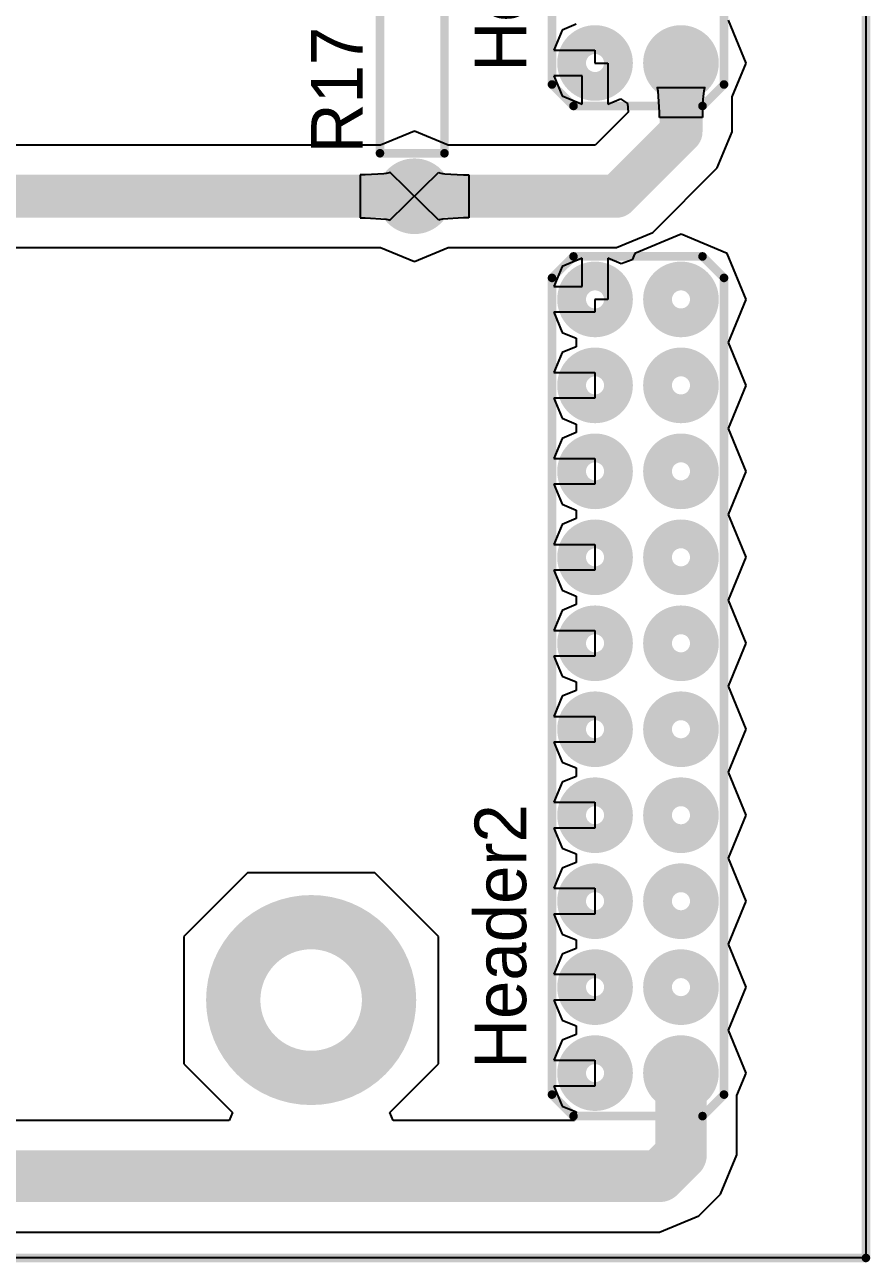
# Model space of a CAD drawing. Header units: millimetres. Extents: x 0.99 to 6.92, y 0.99 to 4.95.
# Drawn here: x 5.932 to 6.915, y 0.995 to 2.434 of the extents above; entities that cross this region are included whole.
import ezdxf

# ---------------------------------------------------------------- set-up
doc = ezdxf.new("R2010")
doc.units = ezdxf.units.MM
doc.header["$MEASUREMENT"] = 0
for name, color, linetype in [('BottomLayer', 5, 'Continuous'), ('BottomSolder', 6, 'Continuous'), ('Mechanical1', 6, 'Continuous'), ('MultiLayer', 9, 'Continuous'), ('TopLayer', 1, 'Continuous'), ('TopOverlay', 2, 'Continuous'), ('TopSolder', 216, 'Continuous')]:
    doc.layers.add(name, color=color, linetype=linetype)

msp = doc.modelspace()

# ---------------------------------------------------------------- linework, layer by layer
at = {"layer": 'BottomLayer'}
for p, q in [((6.91, 4.945), (6.91, 1)), ((6.573, 2.435), (6.5567, 2.4283)), ((6.7708, 2.39), (6.7501, 2.44)), ((6.5567, 2.4283), (6.5471, 2.405)), ((6.5471, 2.405), (6.595, 2.405)), ((6.595, 2.405), (6.595, 2.39)), ((6.595, 2.39), (6.61, 2.39)), ((6.61, 2.39), (6.61, 2.3421)), ((6.7545, 2.3508), (6.7708, 2.39)), ((6.58, 2.375), (6.5471, 2.375)), ((6.5471, 2.375), (6.5567, 2.3517)), ((6.58, 2.3421), (6.58, 2.375)), ((6.6676, 2.3606), (6.667, 2.3614)), ((6.667, 2.3614), (6.723, 2.3614)), ((6.723, 2.3614), (6.7224, 2.3606)), ((6.5567, 2.3517), (6.58, 2.3421)), ((6.61, 2.3421), (6.6246, 2.3482)), ((6.6246, 2.3482), (6.6329, 2.3429)), ((6.6681, 2.3591), (6.6676, 2.3606)), ((6.6685, 2.3571), (6.6681, 2.3591)), ((6.67, 2.3328), (6.6685, 2.3571)), ((6.7205, 2.3475), (6.72, 2.3328)), ((6.7211, 2.3545), (6.7205, 2.3475)), ((6.7215, 2.3571), (6.7211, 2.3545)), ((6.7219, 2.3591), (6.7215, 2.3571)), ((6.7224, 2.3606), (6.7219, 2.3591)), ((6.7545, 2.31), (6.7545, 2.3508)), ((6.6336, 2.3328), (6.5953, 2.2945)), ((6.6329, 2.3429), (6.6336, 2.3328)), ((6.67, 2.3268), (6.67, 2.3328)), ((6.72, 2.3328), (6.72, 2.3268)), ((6.72, 2.3268), (6.67, 2.3268)), ((6.385, 2.3108), (6.3458, 2.2945)), ((6.4242, 2.2945), (6.385, 2.3108)), ((6.7371, 2.2679), (6.7545, 2.31)), ((6.3458, 2.2945), (5.8881, 2.2945)), ((6.5953, 2.2945), (6.4242, 2.2945)), ((6.3278, 2.26), (6.3218, 2.26)), ((6.3425, 2.2605), (6.3278, 2.26)), ((6.3495, 2.2611), (6.3425, 2.2605)), ((6.3521, 2.2615), (6.3495, 2.2611)), ((6.3541, 2.2619), (6.3521, 2.2615)), ((6.3556, 2.2624), (6.3541, 2.2619)), ((6.3564, 2.263), (6.3556, 2.2624)), ((6.4136, 2.207), (6.3564, 2.263)), ((6.3564, 2.207), (6.4136, 2.263)), ((6.4136, 2.263), (6.4144, 2.2624)), ((6.4144, 2.2624), (6.4159, 2.2619)), ((6.4159, 2.2619), (6.4179, 2.2615)), ((6.4179, 2.2615), (6.4205, 2.2611)), ((6.4205, 2.2611), (6.4275, 2.2605)), ((6.4275, 2.2605), (6.4422, 2.26)), ((6.4422, 2.26), (6.4482, 2.26)), ((6.6621, 2.1929), (6.7371, 2.2679)), ((6.3218, 2.26), (6.3218, 2.21)), ((6.4482, 2.26), (6.4482, 2.21)), ((6.3218, 2.21), (6.3278, 2.21)), ((6.3278, 2.21), (6.3521, 2.2085)), ((6.3521, 2.2085), (6.3541, 2.2081)), ((6.3541, 2.2081), (6.3556, 2.2076)), ((6.3556, 2.2076), (6.3564, 2.207)), ((6.4144, 2.2076), (6.4136, 2.207)), ((6.4159, 2.2081), (6.4144, 2.2076)), ((6.4179, 2.2085), (6.4159, 2.2081)), ((6.4422, 2.21), (6.4179, 2.2085)), ((6.4482, 2.21), (6.4422, 2.21)), ((6.62, 2.1755), (6.6621, 2.1929)), ((6.695, 2.1908), (6.6414, 2.1686)), ((6.7486, 2.1686), (6.695, 2.1908)), ((5.908, 2.1755), (6.3458, 2.1755)), ((6.3458, 2.1755), (6.385, 2.1592)), ((6.385, 2.1592), (6.4242, 2.1755)), ((6.4242, 2.1755), (6.5842, 2.1755)), ((6.5842, 2.1755), (6.5842, 2.1755)), ((6.5842, 2.1755), (6.6058, 2.1755)), ((6.6058, 2.1755), (6.6058, 2.1755)), ((6.6058, 2.1755), (6.62, 2.1755)), ((6.58, 2.1629), (6.5567, 2.1533)), ((6.58, 2.13), (6.58, 2.1629)), ((6.6256, 2.1565), (6.61, 2.1629)), ((6.61, 2.1629), (6.61, 2.115)), ((6.6384, 2.1612), (6.6256, 2.1565)), ((6.6414, 2.1686), (6.6384, 2.1612)), ((6.7708, 2.115), (6.7486, 2.1686)), ((6.5567, 2.1533), (6.5471, 2.13)), ((6.5471, 2.13), (6.58, 2.13)), ((6.61, 2.115), (6.595, 2.115)), ((6.595, 2.115), (6.595, 2.1)), ((6.7501, 2.065), (6.7708, 2.115)), ((6.595, 2.1), (6.5471, 2.1)), ((6.5471, 2.1), (6.5567, 2.0767)), ((6.5567, 2.0767), (6.573, 2.07)), ((6.573, 2.06), (6.5567, 2.0533)), ((6.573, 2.07), (6.573, 2.06)), ((6.7708, 2.015), (6.7501, 2.065)), ((6.5567, 2.0533), (6.5471, 2.03)), ((6.5471, 2.03), (6.595, 2.03)), ((6.595, 2.03), (6.595, 2)), ((6.7501, 1.965), (6.7708, 2.015)), ((6.595, 2), (6.5471, 2)), ((6.5471, 2), (6.5567, 1.9767)), ((6.5567, 1.9767), (6.573, 1.97)), ((6.573, 1.96), (6.5567, 1.9533)), ((6.573, 1.97), (6.573, 1.96)), ((6.7708, 1.915), (6.7501, 1.965)), ((6.5567, 1.9533), (6.5471, 1.93)), ((6.5471, 1.93), (6.595, 1.93)), ((6.595, 1.93), (6.595, 1.9)), ((6.7501, 1.865), (6.7708, 1.915)), ((6.595, 1.9), (6.5471, 1.9)), ((6.5471, 1.9), (6.5567, 1.8767)), ((6.5567, 1.8767), (6.573, 1.87)), ((6.573, 1.86), (6.5567, 1.8533)), ((6.573, 1.87), (6.573, 1.86)), ((6.7708, 1.815), (6.7501, 1.865)), ((6.5567, 1.8533), (6.5471, 1.83)), ((6.5471, 1.83), (6.595, 1.83)), ((6.595, 1.83), (6.595, 1.8)), ((6.7501, 1.765), (6.7708, 1.815)), ((6.595, 1.8), (6.5471, 1.8)), ((6.5471, 1.8), (6.5567, 1.7767)), ((6.5567, 1.7767), (6.573, 1.77)), ((6.573, 1.76), (6.5567, 1.7533)), ((6.573, 1.77), (6.573, 1.76)), ((6.7708, 1.715), (6.7501, 1.765)), ((6.5567, 1.7533), (6.5471, 1.73)), ((6.5471, 1.73), (6.595, 1.73)), ((6.595, 1.73), (6.595, 1.7)), ((6.7501, 1.665), (6.7708, 1.715)), ((6.595, 1.7), (6.5471, 1.7)), ((6.5471, 1.7), (6.5567, 1.6767)), ((6.5567, 1.6767), (6.573, 1.67)), ((6.573, 1.67), (6.573, 1.66)), ((6.573, 1.66), (6.5567, 1.6533)), ((6.7708, 1.615), (6.7501, 1.665)), ((6.5567, 1.6533), (6.5471, 1.63)), ((6.5471, 1.63), (6.595, 1.63)), ((6.595, 1.63), (6.595, 1.6)), ((6.7501, 1.565), (6.7708, 1.615)), ((6.595, 1.6), (6.5471, 1.6)), ((6.5471, 1.6), (6.5567, 1.5767)), ((6.5567, 1.5767), (6.573, 1.57)), ((6.573, 1.57), (6.573, 1.56)), ((6.573, 1.56), (6.5567, 1.5533)), ((6.7708, 1.515), (6.7501, 1.565)), ((6.5567, 1.5533), (6.5471, 1.53)), ((6.5471, 1.53), (6.595, 1.53)), ((6.595, 1.53), (6.595, 1.5)), ((6.7501, 1.465), (6.7708, 1.515)), ((6.595, 1.5), (6.5471, 1.5)), ((6.5471, 1.5), (6.5567, 1.4767)), ((6.5567, 1.4767), (6.573, 1.47)), ((6.573, 1.47), (6.573, 1.46)), ((6.573, 1.46), (6.5567, 1.4533)), ((6.7708, 1.415), (6.7501, 1.465)), ((6.1909, 1.4481), (6.1169, 1.3741)), ((6.3391, 1.4481), (6.1909, 1.4481)), ((6.4131, 1.3741), (6.3391, 1.4481)), ((6.5567, 1.4533), (6.5471, 1.43)), ((6.5471, 1.43), (6.595, 1.43)), ((6.595, 1.43), (6.595, 1.4)), ((6.7501, 1.365), (6.7708, 1.415)), ((6.595, 1.4), (6.5471, 1.4)), ((6.5471, 1.4), (6.5567, 1.3767)), ((6.1169, 1.3741), (6.1169, 1.2259)), ((6.4131, 1.2259), (6.4131, 1.3741)), ((6.5567, 1.3767), (6.573, 1.37)), ((6.573, 1.37), (6.573, 1.36)), ((6.5567, 1.3533), (6.5471, 1.33)), ((6.573, 1.36), (6.5567, 1.3533)), ((6.7708, 1.315), (6.7501, 1.365)), ((6.5471, 1.33), (6.595, 1.33)), ((6.595, 1.33), (6.595, 1.3)), ((6.7501, 1.265), (6.7708, 1.315)), ((6.595, 1.3), (6.5471, 1.3)), ((6.5471, 1.3), (6.5567, 1.2767)), ((6.5567, 1.2767), (6.573, 1.27)), ((6.573, 1.27), (6.573, 1.26)), ((6.5567, 1.2533), (6.5471, 1.23)), ((6.573, 1.26), (6.5567, 1.2533)), ((6.7708, 1.215), (6.7501, 1.265)), ((6.1169, 1.2259), (6.1737, 1.1692)), ((6.3563, 1.1692), (6.4131, 1.2259)), ((6.5471, 1.23), (6.595, 1.23)), ((6.595, 1.23), (6.595, 1.2)), ((6.7599, 1.1889), (6.7708, 1.215)), ((6.595, 1.2), (6.5471, 1.2)), ((6.5471, 1.2), (6.5567, 1.1767)), ((6.7599, 1.12), (6.7599, 1.1889)), ((6.1737, 1.1692), (6.1698, 1.1599)), ((6.3602, 1.1599), (6.3563, 1.1692)), ((6.5567, 1.1767), (6.5731, 1.1699)), ((6.5731, 1.1699), (6.5711, 1.1599)), ((6.1698, 1.1599), (4.4519, 1.1599)), ((6.5711, 1.1599), (6.3602, 1.1599)), ((6.7409, 1.0741), (6.7599, 1.12)), ((6.7159, 1.0491), (6.7409, 1.0741)), ((6.67, 1.0301), (6.7159, 1.0491)), ((4.425, 1.0301), (6.67, 1.0301)), ((6.91, 1), (1, 1)), ((6.91, 1), (6.91, 1)), ((6.91, 1), (6.91, 1))]:
    msp.add_line(p, q, dxfattribs=at)
for points, const_width in [([(6.5697, 2.39, 1), (6.6203, 2.39, 1)], 0.0295), ([(6.6697, 2.39, 1), (6.7203, 2.39, 1)], 0.0295), ([(6.6825, 2.39, 1), (6.7075, 2.39, 1)], 0.025), ([(6.6825, 2.31, 1), (6.7075, 2.31, 1)], 0.025), ([(6.6825, 2.31, 1), (6.7075, 2.31, 1)], 0.025), ([(6.3598, 2.235, 1), (6.4102, 2.235, 1)], 0.0295), ([(6.6075, 2.235, 1), (6.6325, 2.235, 1)], 0.025), ([(6.6075, 2.235, 1), (6.6325, 2.235, 1)], 0.025), ([(6.5697, 2.115, 1), (6.6203, 2.115, 1)], 0.0295), ([(6.6697, 2.115, 1), (6.7203, 2.115, 1)], 0.0295), ([(6.5697, 2.015, 1), (6.6203, 2.015, 1)], 0.0295), ([(6.6697, 2.015, 1), (6.7203, 2.015, 1)], 0.0295), ([(6.5697, 1.915, 1), (6.6203, 1.915, 1)], 0.0295), ([(6.6697, 1.915, 1), (6.7203, 1.915, 1)], 0.0295), ([(6.5697, 1.815, 1), (6.6203, 1.815, 1)], 0.0295), ([(6.6697, 1.815, 1), (6.7203, 1.815, 1)], 0.0295), ([(6.5697, 1.715, 1), (6.6203, 1.715, 1)], 0.0295), ([(6.6697, 1.715, 1), (6.7203, 1.715, 1)], 0.0295), ([(6.5697, 1.615, 1), (6.6203, 1.615, 1)], 0.0295), ([(6.6697, 1.615, 1), (6.7203, 1.615, 1)], 0.0295), ([(6.5697, 1.515, 1), (6.6203, 1.515, 1)], 0.0295), ([(6.6697, 1.515, 1), (6.7203, 1.515, 1)], 0.0295), ([(6.5697, 1.415, 1), (6.6203, 1.415, 1)], 0.0295), ([(6.6697, 1.415, 1), (6.7203, 1.415, 1)], 0.0295), ([(6.1764, 1.3, 1), (6.3536, 1.3, 1)], 0.0591), ([(6.5697, 1.315, 1), (6.6203, 1.315, 1)], 0.0295), ([(6.6697, 1.315, 1), (6.7203, 1.315, 1)], 0.0295), ([(6.5697, 1.215, 1), (6.6203, 1.215, 1)], 0.0295), ([(6.6697, 1.215, 1), (6.7203, 1.215, 1)], 0.0295), ([(6.68, 1.215, 1), (6.71, 1.215, 1)], 0.03), ([(6.68, 1.12, 1), (6.71, 1.12, 1)], 0.03), ([(6.68, 1.12, 1), (6.71, 1.12, 1)], 0.03), ([(6.655, 1.095, 1), (6.685, 1.095, 1)], 0.03), ([(6.655, 1.095, 1), (6.685, 1.095, 1)], 0.03)]:
    msp.add_lwpolyline(points, format="xyb", close=True, dxfattribs=dict(at, const_width=const_width))
for points, const_width in [([(6.695, 2.31), (6.695, 2.39)], 0.05), ([(6.62, 2.235), (6.695, 2.31)], 0.05), ([(5.875, 2.235), (6.62, 2.235)], 0.05), ([(6.695, 1.12), (6.695, 1.215)], 0.06), ([(6.67, 1.095), (6.695, 1.12)], 0.06), ([(4.425, 1.095), (6.67, 1.095)], 0.06)]:
    msp.add_lwpolyline(points, dxfattribs=dict(at, const_width=const_width))
at = {"layer": 'BottomSolder'}
for points, const_width in [([(6.5678, 2.39, 1), (6.6223, 2.39, 1)], 0.0335), ([(6.6677, 2.39, 1), (6.7222, 2.39, 1)], 0.0335), ([(6.3578, 2.235, 1), (6.4123, 2.235, 1)], 0.0335), ([(6.5678, 2.115, 1), (6.6223, 2.115, 1)], 0.0335), ([(6.6677, 2.115, 1), (6.7222, 2.115, 1)], 0.0335), ([(6.5678, 2.015, 1), (6.6223, 2.015, 1)], 0.0335), ([(6.6677, 2.015, 1), (6.7222, 2.015, 1)], 0.0335), ([(6.5678, 1.915, 1), (6.6223, 1.915, 1)], 0.0335), ([(6.6677, 1.915, 1), (6.7222, 1.915, 1)], 0.0335), ([(6.5678, 1.815, 1), (6.6223, 1.815, 1)], 0.0335), ([(6.6677, 1.815, 1), (6.7222, 1.815, 1)], 0.0335), ([(6.5678, 1.715, 1), (6.6223, 1.715, 1)], 0.0335), ([(6.6677, 1.715, 1), (6.7222, 1.715, 1)], 0.0335), ([(6.5678, 1.615, 1), (6.6223, 1.615, 1)], 0.0335), ([(6.6677, 1.615, 1), (6.7222, 1.615, 1)], 0.0335), ([(6.5678, 1.515, 1), (6.6223, 1.515, 1)], 0.0335), ([(6.6677, 1.515, 1), (6.7222, 1.515, 1)], 0.0335), ([(6.5678, 1.415, 1), (6.6223, 1.415, 1)], 0.0335), ([(6.6677, 1.415, 1), (6.7222, 1.415, 1)], 0.0335), ([(6.1744, 1.3, 1), (6.3556, 1.3, 1)], 0.0631), ([(6.5678, 1.315, 1), (6.6223, 1.315, 1)], 0.0335), ([(6.6677, 1.315, 1), (6.7222, 1.315, 1)], 0.0335), ([(6.5678, 1.215, 1), (6.6223, 1.215, 1)], 0.0335), ([(6.6677, 1.215, 1), (6.7222, 1.215, 1)], 0.0335)]:
    msp.add_lwpolyline(points, format="xyb", close=True, dxfattribs=dict(at, const_width=const_width))
at = {"layer": 'Mechanical1', "const_width": 0.01}
for points in [[(6.91, 1), (6.91, 4.945)], [(1, 1), (6.91, 1)]]:
    msp.add_lwpolyline(points, dxfattribs=at)
at = {"layer": 'Mechanical1', "const_width": 0.005}
msp.add_lwpolyline([(6.9075, 1, 1), (6.9125, 1, 1)], format="xyb", close=True, dxfattribs=at)
msp.add_lwpolyline([(6.9075, 1, 1), (6.9125, 1, 1)], format="xyb", close=True, dxfattribs=at)
at = {"layer": 'MultiLayer'}
for points, const_width in [([(6.5697, 2.39, 1), (6.6203, 2.39, 1)], 0.0295), ([(6.6697, 2.39, 1), (6.7203, 2.39, 1)], 0.0295), ([(6.3598, 2.235, 1), (6.4102, 2.235, 1)], 0.0295), ([(6.5697, 2.115, 1), (6.6203, 2.115, 1)], 0.0295), ([(6.6697, 2.115, 1), (6.7203, 2.115, 1)], 0.0295), ([(6.5697, 2.015, 1), (6.6203, 2.015, 1)], 0.0295), ([(6.6697, 2.015, 1), (6.7203, 2.015, 1)], 0.0295), ([(6.5697, 1.915, 1), (6.6203, 1.915, 1)], 0.0295), ([(6.6697, 1.915, 1), (6.7203, 1.915, 1)], 0.0295), ([(6.5697, 1.815, 1), (6.6203, 1.815, 1)], 0.0295), ([(6.6697, 1.815, 1), (6.7203, 1.815, 1)], 0.0295), ([(6.5697, 1.715, 1), (6.6203, 1.715, 1)], 0.0295), ([(6.6697, 1.715, 1), (6.7203, 1.715, 1)], 0.0295), ([(6.5697, 1.615, 1), (6.6203, 1.615, 1)], 0.0295), ([(6.6697, 1.615, 1), (6.7203, 1.615, 1)], 0.0295), ([(6.5697, 1.515, 1), (6.6203, 1.515, 1)], 0.0295), ([(6.6697, 1.515, 1), (6.7203, 1.515, 1)], 0.0295), ([(6.5697, 1.415, 1), (6.6203, 1.415, 1)], 0.0295), ([(6.6697, 1.415, 1), (6.7203, 1.415, 1)], 0.0295), ([(6.1764, 1.3, 1), (6.3536, 1.3, 1)], 0.0591), ([(6.5697, 1.315, 1), (6.6203, 1.315, 1)], 0.0295), ([(6.6697, 1.315, 1), (6.7203, 1.315, 1)], 0.0295), ([(6.5697, 1.215, 1), (6.6203, 1.215, 1)], 0.0295), ([(6.6697, 1.215, 1), (6.7203, 1.215, 1)], 0.0295)]:
    msp.add_lwpolyline(points, format="xyb", close=True, dxfattribs=dict(at, const_width=const_width))
at = {"layer": 'TopLayer'}
for points, const_width in [([(6.5697, 2.39, 1), (6.6203, 2.39, 1)], 0.0295), ([(6.6697, 2.39, 1), (6.7203, 2.39, 1)], 0.0295), ([(6.3598, 2.235, 1), (6.4102, 2.235, 1)], 0.0295), ([(6.5697, 2.115, 1), (6.6203, 2.115, 1)], 0.0295), ([(6.6697, 2.115, 1), (6.7203, 2.115, 1)], 0.0295), ([(6.5697, 2.015, 1), (6.6203, 2.015, 1)], 0.0295), ([(6.6697, 2.015, 1), (6.7203, 2.015, 1)], 0.0295), ([(6.5697, 1.915, 1), (6.6203, 1.915, 1)], 0.0295), ([(6.6697, 1.915, 1), (6.7203, 1.915, 1)], 0.0295), ([(6.5697, 1.815, 1), (6.6203, 1.815, 1)], 0.0295), ([(6.6697, 1.815, 1), (6.7203, 1.815, 1)], 0.0295), ([(6.5697, 1.715, 1), (6.6203, 1.715, 1)], 0.0295), ([(6.6697, 1.715, 1), (6.7203, 1.715, 1)], 0.0295), ([(6.5697, 1.615, 1), (6.6203, 1.615, 1)], 0.0295), ([(6.6697, 1.615, 1), (6.7203, 1.615, 1)], 0.0295), ([(6.5697, 1.515, 1), (6.6203, 1.515, 1)], 0.0295), ([(6.6697, 1.515, 1), (6.7203, 1.515, 1)], 0.0295), ([(6.5697, 1.415, 1), (6.6203, 1.415, 1)], 0.0295), ([(6.6697, 1.415, 1), (6.7203, 1.415, 1)], 0.0295), ([(6.1764, 1.3, 1), (6.3536, 1.3, 1)], 0.0591), ([(6.5697, 1.315, 1), (6.6203, 1.315, 1)], 0.0295), ([(6.6697, 1.315, 1), (6.7203, 1.315, 1)], 0.0295), ([(6.5697, 1.215, 1), (6.6203, 1.215, 1)], 0.0295), ([(6.6697, 1.215, 1), (6.7203, 1.215, 1)], 0.0295)]:
    msp.add_lwpolyline(points, format="xyb", close=True, dxfattribs=dict(at, const_width=const_width))
at = {"layer": 'TopOverlay', "const_width": 0.01}
for points in [[(6.545, 2.365), (6.545, 3.315)], [(6.745, 2.365), (6.745, 3.315)], [(6.345, 2.285), (6.345, 2.485)], [(6.42, 2.285), (6.42, 2.485)], [(6.545, 2.365), (6.57, 2.34)], [(6.72, 2.34), (6.745, 2.365)], [(6.57, 2.34), (6.72, 2.34)], [(6.345, 2.285), (6.42, 2.285)], [(6.545, 2.14), (6.57, 2.165)], [(6.57, 2.165), (6.72, 2.165)], [(6.72, 2.165), (6.745, 2.14)], [(6.545, 1.19), (6.545, 2.14)], [(6.745, 1.19), (6.745, 2.14)], [(6.545, 1.19), (6.57, 1.165)], [(6.72, 1.165), (6.745, 1.19)], [(6.57, 1.165), (6.72, 1.165)]]:
    msp.add_lwpolyline(points, dxfattribs=at)
at = {"layer": 'TopOverlay', "const_width": 0.005}
for points in [[(6.5425, 2.365, 1), (6.5475, 2.365, 1)], [(6.5425, 2.365, 1), (6.5475, 2.365, 1)], [(6.7425, 2.365, 1), (6.7475, 2.365, 1)], [(6.7425, 2.365, 1), (6.7475, 2.365, 1)], [(6.5675, 2.34, 1), (6.5725, 2.34, 1)], [(6.5675, 2.34, 1), (6.5725, 2.34, 1)], [(6.7175, 2.34, 1), (6.7225, 2.34, 1)], [(6.7175, 2.34, 1), (6.7225, 2.34, 1)], [(6.3425, 2.285, 1), (6.3475, 2.285, 1)], [(6.3425, 2.285, 1), (6.3475, 2.285, 1)], [(6.4175, 2.285, 1), (6.4225, 2.285, 1)], [(6.4175, 2.285, 1), (6.4225, 2.285, 1)], [(6.5675, 2.165, 1), (6.5725, 2.165, 1)], [(6.5675, 2.165, 1), (6.5725, 2.165, 1)], [(6.7175, 2.165, 1), (6.7225, 2.165, 1)], [(6.7175, 2.165, 1), (6.7225, 2.165, 1)], [(6.5425, 2.14, 1), (6.5475, 2.14, 1)], [(6.5425, 2.14, 1), (6.5475, 2.14, 1)], [(6.7425, 2.14, 1), (6.7475, 2.14, 1)], [(6.7425, 2.14, 1), (6.7475, 2.14, 1)], [(6.5425, 1.19, 1), (6.5475, 1.19, 1)], [(6.5425, 1.19, 1), (6.5475, 1.19, 1)], [(6.7425, 1.19, 1), (6.7475, 1.19, 1)], [(6.7425, 1.19, 1), (6.7475, 1.19, 1)], [(6.5675, 1.165, 1), (6.5725, 1.165, 1)], [(6.5675, 1.165, 1), (6.5725, 1.165, 1)], [(6.7175, 1.165, 1), (6.7225, 1.165, 1)], [(6.7175, 1.165, 1), (6.7225, 1.165, 1)]]:
    msp.add_lwpolyline(points, format="xyb", close=True, dxfattribs=at)
at = {"layer": 'TopSolder'}
for points, const_width in [([(6.5678, 2.39, 1), (6.6223, 2.39, 1)], 0.0335), ([(6.6677, 2.39, 1), (6.7222, 2.39, 1)], 0.0335), ([(6.3578, 2.235, 1), (6.4123, 2.235, 1)], 0.0335), ([(6.5678, 2.115, 1), (6.6223, 2.115, 1)], 0.0335), ([(6.6677, 2.115, 1), (6.7222, 2.115, 1)], 0.0335), ([(6.5678, 2.015, 1), (6.6223, 2.015, 1)], 0.0335), ([(6.6677, 2.015, 1), (6.7222, 2.015, 1)], 0.0335), ([(6.5678, 1.915, 1), (6.6223, 1.915, 1)], 0.0335), ([(6.6677, 1.915, 1), (6.7222, 1.915, 1)], 0.0335), ([(6.5678, 1.815, 1), (6.6223, 1.815, 1)], 0.0335), ([(6.6677, 1.815, 1), (6.7222, 1.815, 1)], 0.0335), ([(6.5678, 1.715, 1), (6.6223, 1.715, 1)], 0.0335), ([(6.6677, 1.715, 1), (6.7222, 1.715, 1)], 0.0335), ([(6.5678, 1.615, 1), (6.6223, 1.615, 1)], 0.0335), ([(6.6677, 1.615, 1), (6.7222, 1.615, 1)], 0.0335), ([(6.5678, 1.515, 1), (6.6223, 1.515, 1)], 0.0335), ([(6.6677, 1.515, 1), (6.7222, 1.515, 1)], 0.0335), ([(6.5678, 1.415, 1), (6.6223, 1.415, 1)], 0.0335), ([(6.6677, 1.415, 1), (6.7222, 1.415, 1)], 0.0335), ([(6.1744, 1.3, 1), (6.3556, 1.3, 1)], 0.0631), ([(6.5678, 1.315, 1), (6.6223, 1.315, 1)], 0.0335), ([(6.6677, 1.315, 1), (6.7222, 1.315, 1)], 0.0335), ([(6.5678, 1.215, 1), (6.6223, 1.215, 1)], 0.0335), ([(6.6677, 1.215, 1), (6.7222, 1.215, 1)], 0.0335)]:
    msp.add_lwpolyline(points, format="xyb", close=True, dxfattribs=dict(at, const_width=const_width))

# ---------------------------------------------------------------- texts
at = {"layer": 'TopOverlay'}
for s, p in [('Header3', (6.515, 2.38)), ('R17', (6.325, 2.285)), ('Header2', (6.515, 1.22))]:
    msp.add_text(s, height=0.06, rotation=90, dxfattribs=at).set_placement(p)

doc.saveas('drawing.dxf')
